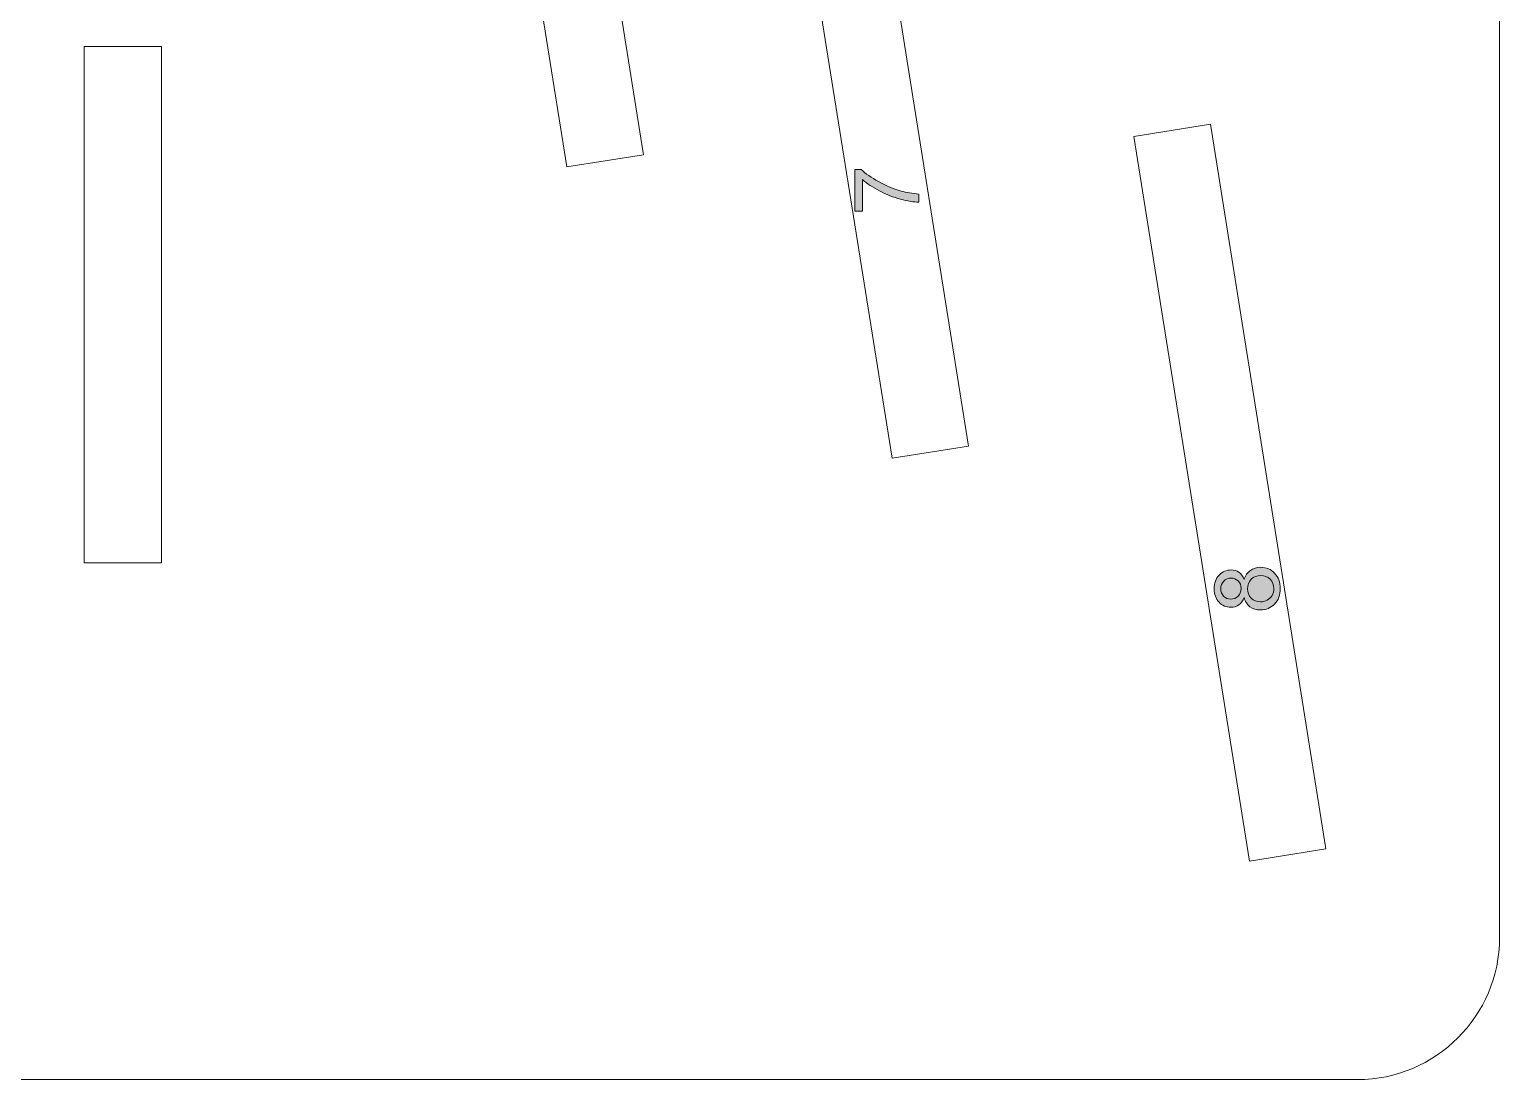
# Model space of a CAD drawing. Header units: millimetres. Extents: x -289 to 288, y -155 to 155.
# Drawn here: x 231.4 to 288.4, y -34.8 to 5.9 of the extents above; entities that cross this region are included whole.
import ezdxf

# ---------------------------------------------------------------- set-up
doc = ezdxf.new("R2010")
doc.units = ezdxf.units.MM
doc.header["$MEASUREMENT"] = 0
doc.layers.add('_0 28129', color=7, linetype='Continuous')

msp = doc.modelspace()

# ---------------------------------------------------------------- hatches: boundary and pattern name
at = {"layer": '_0 28129', "true_color": 0x2b2a29}
h = msp.add_hatch(color=250, dxfattribs=at)
edge = h.paths.add_edge_path()
edge.add_spline(control_points=[(263.7031, -1.1276), (263.7031, -1.1276), (263.4089, -1.1276), (263.4089, -1.1276), (263.4089, -1.1276), (263.4089, 0.494), (263.4089, 0.494), (263.4089, 0.494), (263.6471, 0.494), (263.6471, 0.494), (263.8169, 0.3347), (264.0428, 0.1759), (264.3248, 0.0194), (264.6067, -0.1376), (264.8968, -0.2584), (265.1951, -0.3442), (265.4047, -0.4055), (265.6353, -0.4452), (265.8851, -0.4621), (265.8851, -0.4621), (265.8851, -0.7773), (265.8851, -0.7773), (265.6878, -0.7738), (265.4491, -0.7353), (265.1694, -0.6612), (264.8893, -0.5871), (264.6196, -0.4814), (264.3598, -0.343), (264.1, -0.2047), (263.8811, -0.0576), (263.7031, 0.0983), (263.7031, 0.0983), (263.7031, -1.1276), (263.7031, -1.1276)], knot_values=[0, 0, 0, 0, 0.0909091, 0.0909091, 0.0909091, 0.1818182, 0.1818182, 0.1818182, 0.2727273, 0.2727273, 0.2727273, 0.3636364, 0.3636364, 0.3636364, 0.4545455, 0.4545455, 0.4545455, 0.5454545, 0.5454545, 0.5454545, 0.6363636, 0.6363636, 0.6363636, 0.7272727, 0.7272727, 0.7272727, 0.8181818, 0.8181818, 0.8181818, 0.9090909, 0.9090909, 0.9090909, 1, 1, 1, 1], degree=3, periodic=1)
h = msp.add_hatch(color=250, dxfattribs=at)
edge = h.paths.add_edge_path()
edge.add_spline(control_points=[(278.4833, -16.0951), (278.4366, -16.223), (278.3695, -16.3175), (278.2831, -16.3794), (278.1961, -16.4407), (278.0922, -16.4716), (277.9714, -16.4716), (277.7886, -16.4716), (277.6357, -16.4063), (277.5114, -16.2755), (277.387, -16.1442), (277.3246, -15.9702), (277.3246, -15.7525), (277.3246, -15.5342), (277.3882, -15.3579), (277.5155, -15.2248), (277.6427, -15.0917), (277.7974, -15.0251), (277.9801, -15.0251), (278.0963, -15.0251), (278.1978, -15.0555), (278.2836, -15.1162), (278.37, -15.1769), (278.4366, -15.2691), (278.4833, -15.3935), (278.5335, -15.24), (278.614, -15.1238), (278.7261, -15.0438), (278.8376, -14.9638), (278.9707, -14.9236), (279.126, -14.9236), (279.3402, -14.9236), (279.52, -14.9995), (279.6659, -15.1506), (279.8119, -15.3024), (279.8848, -15.5015), (279.8848, -15.7484), (279.8848, -15.9953), (279.8119, -16.1944), (279.6653, -16.3461), (279.5188, -16.4973), (279.3361, -16.5732), (279.1172, -16.5732), (278.9544, -16.5732), (278.8178, -16.5318), (278.708, -16.4489), (278.5977, -16.366), (278.523, -16.2481), (278.4833, -16.0951)], knot_values=[0, 0, 0, 0, 0.0625, 0.0625, 0.0625, 0.125, 0.125, 0.125, 0.1875, 0.1875, 0.1875, 0.25, 0.25, 0.25, 0.3125, 0.3125, 0.3125, 0.375, 0.375, 0.375, 0.4375, 0.4375, 0.4375, 0.5, 0.5, 0.5, 0.5625, 0.5625, 0.5625, 0.625, 0.625, 0.625, 0.6875, 0.6875, 0.6875, 0.75, 0.75, 0.75, 0.8125, 0.8125, 0.8125, 0.875, 0.875, 0.875, 0.9375, 0.9375, 0.9375, 1, 1, 1, 1], degree=3, periodic=1)
h = msp.add_hatch(color=250, dxfattribs=at)
edge = h.paths.add_edge_path()
edge.add_spline(control_points=[(277.9603, -16.1564), (278.0793, -16.1564), (278.1762, -16.1185), (278.2515, -16.0432), (278.3268, -15.9673), (278.3648, -15.8681), (278.3648, -15.7449), (278.3648, -15.6252), (278.3274, -15.5283), (278.2527, -15.453), (278.178, -15.3777), (278.0863, -15.3404), (277.9778, -15.3404), (277.8645, -15.3404), (277.7694, -15.3789), (277.6923, -15.4565), (277.6153, -15.5336), (277.5767, -15.6311), (277.5767, -15.7484), (277.5767, -15.8669), (277.6147, -15.9644), (277.69, -16.0414), (277.7653, -16.1179), (277.8552, -16.1564), (277.9603, -16.1564)], knot_values=[0, 0, 0, 0, 0.125, 0.125, 0.125, 0.25, 0.25, 0.25, 0.375, 0.375, 0.375, 0.5, 0.5, 0.5, 0.625, 0.625, 0.625, 0.75, 0.75, 0.75, 0.875, 0.875, 0.875, 1, 1, 1, 1], degree=3, periodic=1)
h = msp.add_hatch(color=250, dxfattribs=at)
edge = h.paths.add_edge_path()
edge.add_spline(control_points=[(279.1196, -16.258), (279.2077, -16.258), (279.2923, -16.2376), (279.3746, -16.1967), (279.4564, -16.1558), (279.52, -16.094), (279.5649, -16.0111), (279.6099, -15.9288), (279.6327, -15.84), (279.6327, -15.7461), (279.6327, -15.5978), (279.5854, -15.4764), (279.4908, -15.3812), (279.3962, -15.2861), (279.276, -15.2388), (279.1301, -15.2388), (278.9818, -15.2388), (278.8592, -15.2878), (278.7623, -15.3853), (278.6654, -15.4834), (278.617, -15.6071), (278.617, -15.756), (278.617, -15.9019), (278.6648, -16.0216), (278.7606, -16.1161), (278.8563, -16.2107), (278.976, -16.258), (279.1196, -16.258)], knot_values=[0, 0, 0, 0, 0.1111111, 0.1111111, 0.1111111, 0.2222222, 0.2222222, 0.2222222, 0.3333333, 0.3333333, 0.3333333, 0.4444444, 0.4444444, 0.4444444, 0.5555556, 0.5555556, 0.5555556, 0.6666667, 0.6666667, 0.6666667, 0.7777778, 0.7777778, 0.7777778, 0.8888889, 0.8888889, 0.8888889, 1, 1, 1, 1], degree=3, periodic=1)

# ---------------------------------------------------------------- linework, layer by layer
at = {"layer": '_0 28129', "lineweight": 9}
for points, knots in [([(288.3793, 149.7266), (288.3793, 149.7266), (288.3793, -29.2675), (288.3793, -29.2675), (288.3793, -32.2941), (285.9028, -34.7704), (282.8764, -34.7704), (282.8764, -34.7704), (143.8823, -34.7704), (143.8823, -34.7704), (140.8559, -34.7704), (138.3793, -32.2939), (138.3793, -29.2675), (138.3793, -29.2675), (138.3793, 149.7266), (138.3793, 149.7266), (138.3793, 152.753), (140.8557, 155.2296), (143.8823, 155.2296), (143.8823, 155.2296), (282.8764, 155.2296), (282.8764, 155.2296), (285.903, 155.2296), (288.3793, 152.7532), (288.3793, 149.7266)], [0, 0, 0, 0, 0.125, 0.125, 0.125, 0.25, 0.25, 0.25, 0.375, 0.375, 0.375, 0.5, 0.5, 0.5, 0.625, 0.625, 0.625, 0.75, 0.75, 0.75, 0.875, 0.875, 0.875, 1, 1, 1, 1]), ([(249.0992, 20.3394), (249.0992, 20.3394), (252.2501, 0.5892), (252.2501, 0.5892), (252.2501, 0.5892), (255.2126, 1.0623), (255.2126, 1.0623), (255.2126, 1.0623), (252.0616, 20.8125), (252.0616, 20.8125), (252.0616, 20.8125), (249.0992, 20.3394), (249.0992, 20.3394)], [0, 0, 0, 0, 0.25, 0.25, 0.25, 0.5, 0.5, 0.5, 0.75, 0.75, 0.75, 1, 1, 1, 1]), ([(264.8485, -10.6971), (264.8485, -10.6971), (261.3824, 11.0282), (261.3824, 11.0282), (261.3824, 11.0282), (264.3449, 11.5013), (264.3449, 11.5013), (264.3449, 11.5013), (267.811, -10.224), (267.811, -10.224), (267.811, -10.224), (264.8485, -10.6971), (264.8485, -10.6971)], [0, 0, 0, 0, 0.25, 0.25, 0.25, 0.5, 0.5, 0.5, 0.75, 0.75, 0.75, 1, 1, 1, 1]), ([(236.5491, 5.2496), (236.5491, 5.2496), (236.5491, -14.7504), (236.5491, -14.7504), (236.5491, -14.7504), (233.5491, -14.7504), (233.5491, -14.7504), (233.5491, -14.7504), (233.5491, 5.2496), (233.5491, 5.2496), (233.5491, 5.2496), (236.5491, 5.2496), (236.5491, 5.2496)], [0, 0, 0, 0, 0.25, 0.25, 0.25, 0.5, 0.5, 0.5, 0.75, 0.75, 0.75, 1, 1, 1, 1]), ([(278.6926, -26.3073), (278.6926, -26.3073), (274.2127, 1.7726), (274.2127, 1.7726), (274.2127, 1.7726), (277.1748, 2.2479), (277.1748, 2.2479), (277.1748, 2.2479), (281.6547, -25.832), (281.6547, -25.832), (281.6547, -25.832), (278.6926, -26.3073), (278.6926, -26.3073)], [0, 0, 0, 0, 0.25, 0.25, 0.25, 0.5, 0.5, 0.5, 0.75, 0.75, 0.75, 1, 1, 1, 1]), ([(263.7031, -1.1276), (263.7031, -1.1276), (263.4089, -1.1276), (263.4089, -1.1276), (263.4089, -1.1276), (263.4089, 0.494), (263.4089, 0.494), (263.4089, 0.494), (263.6471, 0.494), (263.6471, 0.494), (263.8169, 0.3347), (264.0428, 0.1759), (264.3248, 0.0194), (264.6067, -0.1376), (264.8968, -0.2584), (265.1951, -0.3442), (265.4047, -0.4055), (265.6353, -0.4452), (265.8851, -0.4621), (265.8851, -0.4621), (265.8851, -0.7773), (265.8851, -0.7773), (265.6878, -0.7738), (265.4491, -0.7353), (265.1694, -0.6612), (264.8893, -0.5871), (264.6196, -0.4814), (264.3598, -0.343), (264.1, -0.2047), (263.8811, -0.0576), (263.7031, 0.0983), (263.7031, 0.0983), (263.7031, -1.1276), (263.7031, -1.1276)], [0, 0, 0, 0, 0.0909091, 0.0909091, 0.0909091, 0.1818182, 0.1818182, 0.1818182, 0.2727273, 0.2727273, 0.2727273, 0.3636364, 0.3636364, 0.3636364, 0.4545455, 0.4545455, 0.4545455, 0.5454545, 0.5454545, 0.5454545, 0.6363636, 0.6363636, 0.6363636, 0.7272727, 0.7272727, 0.7272727, 0.8181818, 0.8181818, 0.8181818, 0.9090909, 0.9090909, 0.9090909, 1, 1, 1, 1]), ([(278.4833, -16.0951), (278.4366, -16.223), (278.3695, -16.3175), (278.2831, -16.3794), (278.1961, -16.4407), (278.0922, -16.4716), (277.9714, -16.4716), (277.7886, -16.4716), (277.6357, -16.4063), (277.5114, -16.2755), (277.387, -16.1442), (277.3246, -15.9702), (277.3246, -15.7525), (277.3246, -15.5342), (277.3882, -15.3579), (277.5155, -15.2248), (277.6427, -15.0917), (277.7974, -15.0251), (277.9801, -15.0251), (278.0963, -15.0251), (278.1978, -15.0555), (278.2836, -15.1162), (278.37, -15.1769), (278.4366, -15.2691), (278.4833, -15.3935), (278.5335, -15.24), (278.614, -15.1238), (278.7261, -15.0438), (278.8376, -14.9638), (278.9707, -14.9236), (279.126, -14.9236), (279.3402, -14.9236), (279.52, -14.9995), (279.6659, -15.1506), (279.8119, -15.3024), (279.8848, -15.5015), (279.8848, -15.7484), (279.8848, -15.9953), (279.8119, -16.1944), (279.6653, -16.3461), (279.5188, -16.4973), (279.3361, -16.5732), (279.1172, -16.5732), (278.9544, -16.5732), (278.8178, -16.5318), (278.708, -16.4489), (278.5977, -16.366), (278.523, -16.2481), (278.4833, -16.0951)], [0, 0, 0, 0, 0.0625, 0.0625, 0.0625, 0.125, 0.125, 0.125, 0.1875, 0.1875, 0.1875, 0.25, 0.25, 0.25, 0.3125, 0.3125, 0.3125, 0.375, 0.375, 0.375, 0.4375, 0.4375, 0.4375, 0.5, 0.5, 0.5, 0.5625, 0.5625, 0.5625, 0.625, 0.625, 0.625, 0.6875, 0.6875, 0.6875, 0.75, 0.75, 0.75, 0.8125, 0.8125, 0.8125, 0.875, 0.875, 0.875, 0.9375, 0.9375, 0.9375, 1, 1, 1, 1]), ([(277.9603, -16.1564), (278.0793, -16.1564), (278.1762, -16.1185), (278.2515, -16.0432), (278.3268, -15.9673), (278.3648, -15.8681), (278.3648, -15.7449), (278.3648, -15.6252), (278.3274, -15.5283), (278.2527, -15.453), (278.178, -15.3777), (278.0863, -15.3404), (277.9778, -15.3404), (277.8645, -15.3404), (277.7694, -15.3789), (277.6923, -15.4565), (277.6153, -15.5336), (277.5767, -15.6311), (277.5767, -15.7484), (277.5767, -15.8669), (277.6147, -15.9644), (277.69, -16.0414), (277.7653, -16.1179), (277.8552, -16.1564), (277.9603, -16.1564)], [0, 0, 0, 0, 0.125, 0.125, 0.125, 0.25, 0.25, 0.25, 0.375, 0.375, 0.375, 0.5, 0.5, 0.5, 0.625, 0.625, 0.625, 0.75, 0.75, 0.75, 0.875, 0.875, 0.875, 1, 1, 1, 1]), ([(279.1196, -16.258), (279.2077, -16.258), (279.2923, -16.2376), (279.3746, -16.1967), (279.4564, -16.1558), (279.52, -16.094), (279.5649, -16.0111), (279.6099, -15.9288), (279.6327, -15.84), (279.6327, -15.7461), (279.6327, -15.5978), (279.5854, -15.4764), (279.4908, -15.3812), (279.3962, -15.2861), (279.276, -15.2388), (279.1301, -15.2388), (278.9818, -15.2388), (278.8592, -15.2878), (278.7623, -15.3853), (278.6654, -15.4834), (278.617, -15.6071), (278.617, -15.756), (278.617, -15.9019), (278.6648, -16.0216), (278.7606, -16.1161), (278.8563, -16.2107), (278.976, -16.258), (279.1196, -16.258)], [0, 0, 0, 0, 0.1111111, 0.1111111, 0.1111111, 0.2222222, 0.2222222, 0.2222222, 0.3333333, 0.3333333, 0.3333333, 0.4444444, 0.4444444, 0.4444444, 0.5555556, 0.5555556, 0.5555556, 0.6666667, 0.6666667, 0.6666667, 0.7777778, 0.7777778, 0.7777778, 0.8888889, 0.8888889, 0.8888889, 1, 1, 1, 1])]:
    msp.add_open_spline(points, degree=3, knots=knots, dxfattribs=at)

doc.saveas('drawing.dxf')
